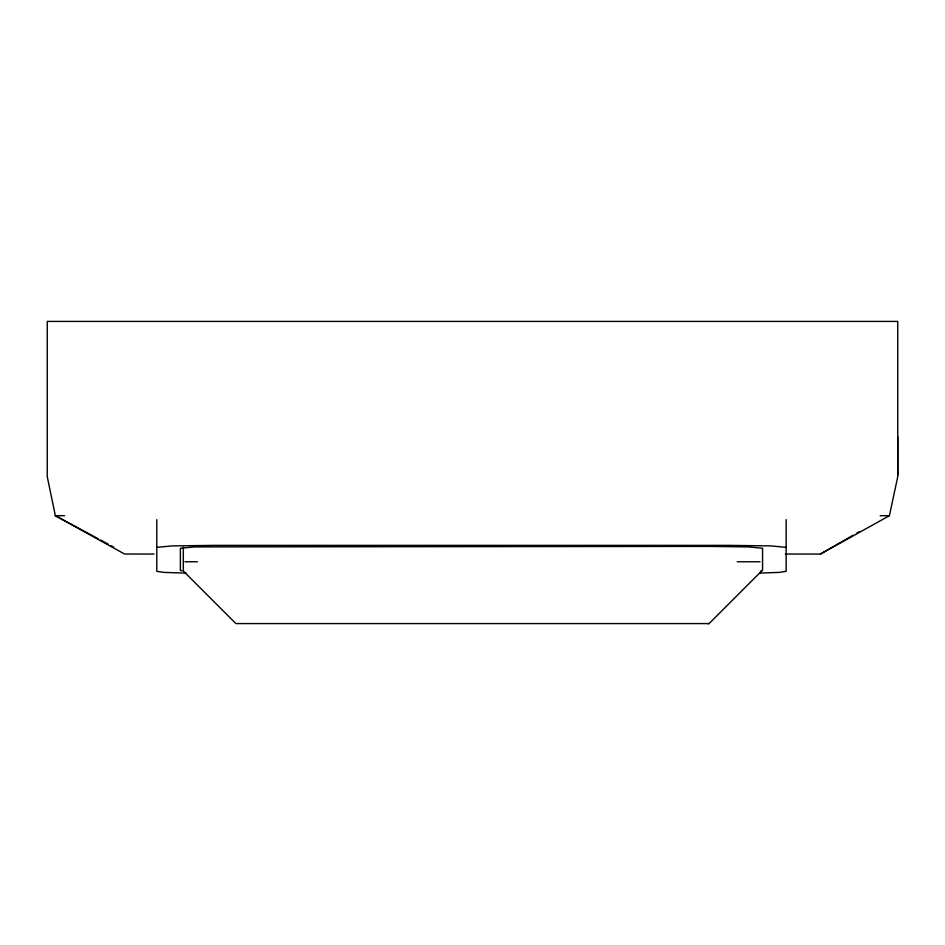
<?xml version="1.0" encoding="UTF-8"?>
<svg xmlns="http://www.w3.org/2000/svg" width="945" height="945" viewBox="0 0 945 945"><rect width="100%" height="100%" fill="white"/><g stroke="black" fill="none" stroke-linecap="round" stroke-linejoin="round"><path stroke-width="1.42" d="M897.75 436.791L897.75 476.693L889.399 515.698L820.425 554.042L785.33 554.042M183.33 547.273L183.33 570.981L235.907 623.582L709.093 623.582L761.67 570.981M820.425 554.042L853.111 535.236M856.879 533.063L859.395 531.61M156.787 547.368L172.096 545.903L214.007 545.371L728.938 545.371L770.836 545.903L786.157 547.368M760.902 570.969L762.556 570.426L762.556 548.265L748.381 546.907L709.624 546.411L194.552 546.907L180.389 548.265L180.389 570.426L182.031 570.969M759.52 573.083L779.2 572.398L786.157 571.323L786.157 519.632M897.75 475.122L897.75 321.418L47.25 321.418L47.25 476.693L55.353 515.698L57.704 515.698M154.023 554.042L124.575 554.03L55.353 515.698L64.567 515.698M880.185 515.698L889.399 515.698M184.96 561.767L197.41 561.767M737.194 561.767L760.04 561.767M707.758 623.582L709.093 623.582M186.224 573.119L163.745 572.398L156.787 571.323L156.787 519.632M55.353 515.698L98.067 538.697M100.654 540.091L108.415 544.273M111.014 545.667L113.601 547.06"/></g></svg>
